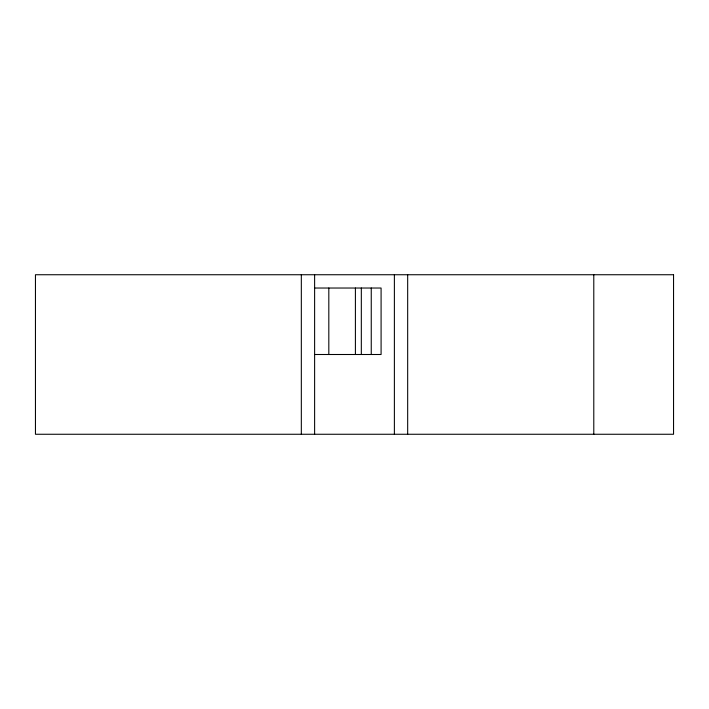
<?xml version="1.0" encoding="UTF-8"?>
<svg xmlns="http://www.w3.org/2000/svg" width="709" height="709" viewBox="0 0 709 709"><rect width="100%" height="100%" fill="white"/><g stroke="black" fill="none" stroke-linecap="round" stroke-linejoin="round"><path stroke-width="1.06" d="M314.619 288.031L381.087 288.031L381.087 354.5L314.619 354.5M593.788 274.738L593.788 434.262M407.675 274.738L407.675 434.262M394.381 274.738L394.381 434.262M371.25 288.031L371.25 354.5M361.324 288.031L361.324 354.5M355.404 288.031L355.404 354.5M328.816 288.031L328.816 354.5M314.619 274.738L314.619 434.262M301.325 274.738L301.325 434.262M673.55 274.738L35.45 274.738L35.45 434.262L673.55 434.262L673.55 274.738"/></g></svg>
